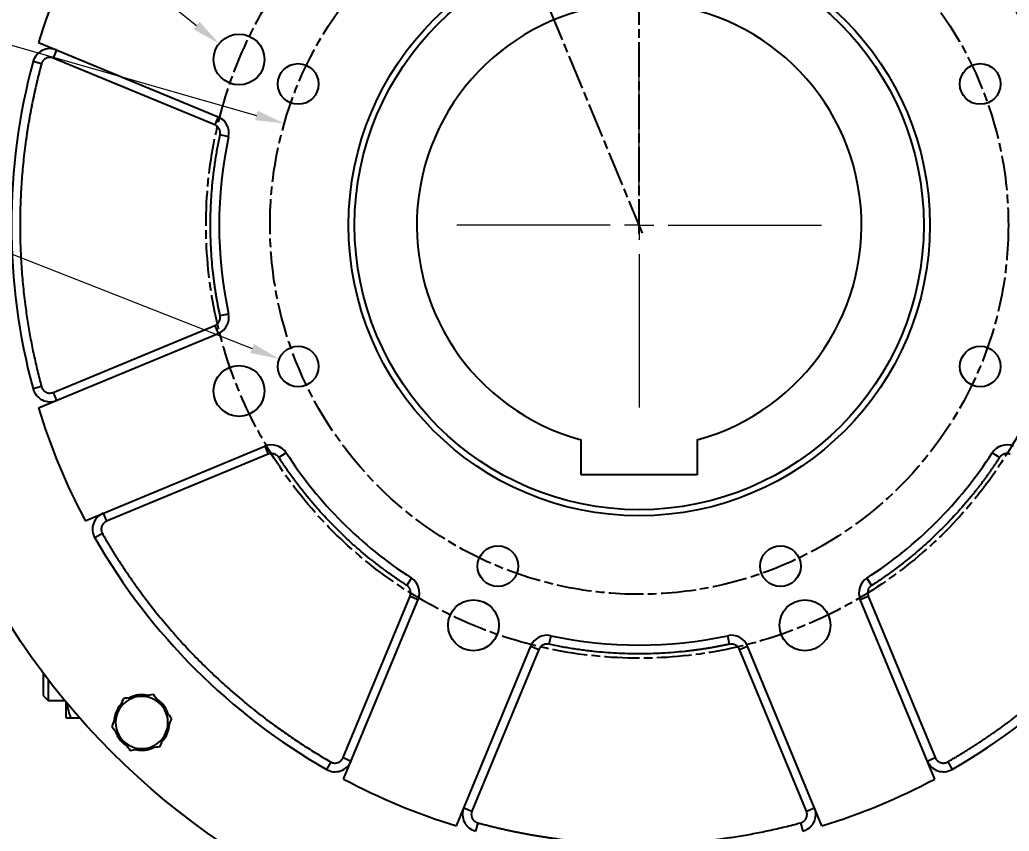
# Model space of a CAD drawing. Header units: millimetres. Extents: x 2180 to 4616, y 795 to 2518.
# Drawn here: x 3290.7 to 3631.1, y 1552 to 1831.2 of the extents above; entities that cross this region are included whole.
import ezdxf

# ---------------------------------------------------------------- set-up
doc = ezdxf.new("R2010")
doc.units = ezdxf.units.MM
doc.linetypes.add('AM_ISO08W050', pattern=[18, 12, -1.5, 3, -1.5])
for name, color, linetype, lineweight in [('10', 7, 'Continuous', 0), ('AM_5', 3, 'Continuous', 25), ('AM_7', 4, 'AM_ISO08W050', 25)]:
    doc.layers.add(name, color=color, linetype=linetype, lineweight=lineweight)
doc.styles.add('SLDTEXTSTYLE1', font='txt.shx', dxfattribs={"width": 0.7, "bigfont": 'gbcbig.shx'})
doc.dimstyles.new('SLDDIMSTYLE12$2', dxfattribs={"dimtxt": 12, "dimasz": 10, "dimexe": 0, "dimexo": 0.0625, "dimgap": 0.875, "dimtad": 1, "dimdec": 1, "dimlfac": 1.8, "dimrnd": 1e-09, "dimzin": 12, "dimdsep": 46, "dimtxsty": 'SLDTEXTSTYLE1', "dimcen": 0.09, "dimdle": 8.16, "dimclrd": 3, "dimclre": 3, "dimadec": 0, "dimazin": 3, "dimtfac": 1, "dimtdec": 1, "dimtofl": 0, "dimtmove": 0, "dimatfit": 3, "dimfxl": 0, "dimfrac": 2, "dimtolj": 1, "dimlwd": 5, "dimlwe": 5, "dimarcsym": 0})
doc.dimstyles.new('SLDDIMSTYLE12$3', dxfattribs={"dimtxt": 12, "dimasz": 10, "dimexe": 0, "dimexo": 0.0625, "dimgap": 0.875, "dimtad": 1, "dimdec": 1, "dimlfac": 1.8, "dimrnd": 1e-09, "dimzin": 12, "dimdsep": 46, "dimtxsty": 'SLDTEXTSTYLE1', "dimcen": 0.09, "dimdle": 8.16, "dimclrd": 3, "dimclre": 3, "dimadec": 0, "dimazin": 3, "dimtfac": 1, "dimtdec": 1, "dimtofl": 0, "dimtmove": 0, "dimatfit": 3, "dimfxl": 0, "dimfrac": 2, "dimtolj": 1, "dimlwd": 5, "dimlwe": 5, "dimarcsym": 0})

# ---------------------------------------------------------------- blocks, each defined once
blk = doc.blocks.new('SW_CENTERMARKSYMBOL_0')
at = {"layer": '10', "color": 0}
for p, q in [((0, 1), (0, 6.269)), ((0, 0), (0, 0.5)), ((-1, 0), (-6.269, 0)), ((0, 0), (-0.5, 0)), ((0, 0), (0, -0.5)), ((0, 0), (0.5, 0)), ((1, 0), (6.269, 0)), ((0, -1), (0, -6.269))]:
    blk.add_line(p, q, dxfattribs=at)
blk = doc.blocks.new('*D45')
at = {"layer": 'AM_5', "color": 3, "linetype": 'Continuous', "lineweight": 5, "transparency": 16777216}
blk.add_line((3344.38, 2044.78), (3373.44, 1992.97), dxfattribs=at)
at = {"layer": 'AM_5', "color": 3, "lineweight": 5, "transparency": 16777216}
for p, q in [((3503.75, 1760.55), (3503.93, 1760.55)), ((3503.84, 1760.46), (3503.84, 1760.64))]:
    blk.add_line(p, q, dxfattribs=at)
at = {"layer": 'AM_5', "color": 3, "transparency": 16777216}
blk.add_solid([(3374.9, 1993.79), (3371.99, 1992.15), (3378.34, 1984.25)], dxfattribs=at)
at = {"layer": 'Defpoints', "color": 0, "transparency": 16777216}
for p in [(3378.34, 1984.25), (3629.35, 1536.85)]:
    blk.add_point(p, dxfattribs=at)
at = {"layer": 'AM_5', "color": 0, "transparency": 16777216, "insert": (3357.65, 2035.17), "char_height": 12, "attachment_point": 5, "rotation": 299.2944, "style": 'SLDTEXTSTYLE1'}
blk.add_mtext('\\A1;∅513', dxfattribs=at)
blk = doc.blocks.new('*D63')
at = {"layer": 'AM_5', "color": 3, "linetype": 'Continuous', "lineweight": 5, "transparency": 16777216}
blk.add_line((3273.77, 1998.09), (3393.22, 1874.76), dxfattribs=at)
at = {"layer": 'AM_5', "color": 3, "lineweight": 5, "transparency": 16777216}
for p, q in [((3503.75, 1760.55), (3503.93, 1760.55)), ((3503.84, 1760.46), (3503.84, 1760.64))]:
    blk.add_line(p, q, dxfattribs=at)
at = {"layer": 'AM_5', "color": 3, "transparency": 16777216}
blk.add_solid([(3394.42, 1875.92), (3392.02, 1873.6), (3400.18, 1867.58)], dxfattribs=at)
at = {"layer": 'Defpoints', "color": 0, "transparency": 16777216}
for p in [(3400.18, 1867.58), (3607.5, 1653.52)]:
    blk.add_point(p, dxfattribs=at)
at = {"layer": 'AM_5', "color": 0, "transparency": 16777216, "insert": (3290.03, 1991.19), "char_height": 12, "attachment_point": 5, "rotation": 314.0852, "style": 'SLDTEXTSTYLE1'}
blk.add_mtext('\\A1;∅298', dxfattribs=at)
blk = doc.blocks.new('*D46')
at = {"layer": 'AM_5', "color": 3, "linetype": 'Continuous', "lineweight": 5, "transparency": 16777216}
blk.add_line((3219.23, 1935.33), (3351.55, 1829.3), dxfattribs=at)
at = {"layer": 'AM_5', "color": 3, "lineweight": 5, "transparency": 16777216}
for p, q in [((3366.09, 1817.57), (3366.27, 1817.57)), ((3366.18, 1817.48), (3366.18, 1817.66))]:
    blk.add_line(p, q, dxfattribs=at)
at = {"layer": 'AM_5', "color": 3, "transparency": 16777216}
blk.add_solid([(3352.59, 1830.6), (3350.51, 1828), (3359.36, 1823.04)], dxfattribs=at)
at = {"layer": 'Defpoints', "color": 0, "transparency": 16777216}
for p in [(3359.36, 1823.04), (3373.01, 1812.1)]:
    blk.add_point(p, dxfattribs=at)
at = {"layer": 'AM_5', "color": 0, "transparency": 16777216, "insert": (3238.96, 1928.33), "char_height": 12, "attachment_point": 5, "rotation": 321.2931, "style": 'SLDTEXTSTYLE1'}
blk.add_mtext('\\A1;8-M20', dxfattribs=at)
blk = doc.blocks.new('*D64')
at = {"layer": 'AM_5', "color": 3, "linetype": 'Continuous', "lineweight": 5, "transparency": 16777216}
blk.add_line((3190.86, 1850.3), (3372.15, 1798.31), dxfattribs=at)
at = {"layer": 'AM_5', "color": 3, "lineweight": 5, "transparency": 16777216}
for p, q in [((3503.75, 1760.55), (3503.93, 1760.55)), ((3503.84, 1760.46), (3503.84, 1760.64))]:
    blk.add_line(p, q, dxfattribs=at)
at = {"layer": 'AM_5', "color": 3, "transparency": 16777216}
blk.add_solid([(3372.61, 1799.92), (3371.69, 1796.71), (3381.76, 1795.56)], dxfattribs=at)
at = {"layer": 'Defpoints', "color": 0, "transparency": 16777216}
for p in [(3381.76, 1795.56), (3625.92, 1725.54)]:
    blk.add_point(p, dxfattribs=at)
at = {"layer": 'AM_5', "color": 0, "transparency": 16777216, "insert": (3208.4, 1852.42), "char_height": 12, "attachment_point": 5, "rotation": 343.9996, "style": 'SLDTEXTSTYLE1'}
blk.add_mtext('\\A1;∅254', dxfattribs=at)
blk = doc.blocks.new('*D47')
at = {"layer": 'AM_5', "color": 3, "linetype": 'Continuous', "lineweight": 5, "transparency": 16777216}
blk.add_line((3168.26, 1797.61), (3370.68, 1718.16), dxfattribs=at)
at = {"layer": 'AM_5', "color": 3, "lineweight": 5, "transparency": 16777216}
for p, q in [((3386.42, 1711.95), (3386.6, 1711.95)), ((3386.51, 1711.86), (3386.51, 1712.04))]:
    blk.add_line(p, q, dxfattribs=at)
at = {"layer": 'AM_5', "color": 3, "transparency": 16777216}
blk.add_solid([(3371.29, 1719.71), (3370.08, 1716.61), (3379.99, 1714.51)], dxfattribs=at)
at = {"layer": 'Defpoints', "color": 0, "transparency": 16777216}
for p in [(3379.99, 1714.51), (3393.03, 1709.39)]:
    blk.add_point(p, dxfattribs=at)
at = {"layer": 'AM_5', "color": 0, "transparency": 16777216, "insert": (3188.53, 1797.04), "char_height": 12, "attachment_point": 5, "rotation": 338.5705, "style": 'SLDTEXTSTYLE1'}
blk.add_mtext('\\A1;8-M16', dxfattribs=at)
blk = doc.blocks.new('*D65')
at = {"layer": 'AM_5', "color": 3, "lineweight": 5, "transparency": 16777216}
blk.add_line((3503.84, 2005.61), (3503.84, 2046.23), dxfattribs=at)
at = {"layer": 'AM_5', "color": 3, "linetype": 'Continuous', "lineweight": 5, "transparency": 16777216}
blk.add_line((3445.65, 1901.04), (3394.52, 2024.49), dxfattribs=at)
blk.add_arc((3503.84, 1760.55), 285.68, 92.0057, 110.4943, dxfattribs=at)
at = {"layer": 'AM_5', "color": 3, "transparency": 16777216}
for points in [[(3493.81, 2047.73), (3493.87, 2044.39), (3503.84, 2046.23)], [(3404.43, 2026.6), (3403.21, 2029.7), (3394.52, 2024.49)]]:
    blk.add_solid(points, dxfattribs=at)
at = {"layer": 'Defpoints', "color": 0, "transparency": 16777216}
for p in [(3466.55, 2043.79), (3503.84, 2005.55), (3445.67, 1900.98), (3503.84, 1757.55), (3504.99, 1757.78)]:
    blk.add_point(p, dxfattribs=at)
at = {"layer": 'AM_5', "color": 0, "transparency": 16777216, "insert": (3446.77, 2047.49), "char_height": 12, "attachment_point": 5, "rotation": 11.25, "style": 'SLDTEXTSTYLE1'}
blk.add_mtext('\\A1;22.5%%D', dxfattribs=at)

msp = doc.modelspace()

# ---------------------------------------------------------------- linework, layer by layer
at = {"color": 7, "linetype": 'Continuous', "lineweight": 25}
for p, q in [((3297.193, 1823.418), (3359.017, 1797.809)), ((3303.401, 1820.846), (3302.253, 1818.074)), ((3357.869, 1795.037), (3302.253, 1818.074)), ((3298.209, 1816.085), (3295.312, 1816.867)), ((3359.017, 1797.809), (3357.869, 1795.037)), ((3362.586, 1791.001), (3359.654, 1791.634)), ((3359.654, 1729.469), (3362.586, 1730.101)), ((3302.253, 1703.028), (3357.869, 1726.065)), ((3357.869, 1726.065), (3359.017, 1723.293)), ((3297.193, 1697.685), (3359.017, 1723.293)), ((3298.209, 1705.017), (3295.312, 1704.235)), ((3302.253, 1703.028), (3303.401, 1700.256)), ((3483.842, 1674.651), (3483.842, 1686.712)), ((3523.842, 1686.712), (3523.842, 1674.651)), ((3313.265, 1658.882), (3375.09, 1684.49)), ((3376.238, 1681.719), (3320.622, 1658.681)), ((3375.09, 1684.49), (3376.238, 1681.719)), ((3382.428, 1682.2), (3379.907, 1680.574)), ((3627.777, 1680.574), (3625.256, 1682.2)), ((3523.842, 1674.651), (3483.842, 1674.651)), ((3319.474, 1661.453), (3320.622, 1658.681)), ((3319.169, 1654.415), (3316.568, 1652.92)), ((3423.864, 1636.616), (3425.491, 1639.137)), ((3582.193, 1639.137), (3583.819, 1636.616)), ((3401.972, 1577.331), (3425.009, 1632.947)), ((3402.172, 1569.975), (3427.781, 1631.799)), ((3425.009, 1632.947), (3427.781, 1631.799)), ((3579.903, 1631.799), (3582.674, 1632.947)), ((3605.511, 1569.975), (3579.903, 1631.799)), ((3582.674, 1632.947), (3605.711, 1577.331)), ((3473.391, 1619.296), (3472.759, 1616.363)), ((3534.924, 1616.363), (3534.292, 1619.296)), ((3440.975, 1553.902), (3466.584, 1615.727)), ((3469.355, 1614.579), (3446.318, 1558.962)), ((3466.584, 1615.727), (3469.355, 1614.579)), ((3538.328, 1614.579), (3541.1, 1615.727)), ((3561.365, 1558.962), (3538.328, 1614.579)), ((3566.708, 1553.902), (3541.1, 1615.727)), ((3298.842, 1606.385), (3298.842, 1598.675)), ((3300.466, 1604.249), (3300.466, 1597.051)), ((3298.842, 1598.675), (3300.466, 1597.051)), ((3300.466, 1597.051), (3306.206, 1597.051)), ((3306.542, 1596.646), (3306.542, 1591.426)), ((3306.542, 1591.426), (3306.758, 1591.051)), ((3308.366, 1591.051), (3311.327, 1591.051)), ((3401.972, 1577.331), (3404.744, 1576.183)), ((3602.94, 1576.183), (3605.711, 1577.331)), ((3397.706, 1575.878), (3396.211, 1573.277)), ((3609.978, 1575.878), (3611.473, 1573.277)), ((3443.547, 1560.11), (3446.318, 1558.962)), ((3561.365, 1558.962), (3564.137, 1560.11)), ((3448.308, 1554.918), (3447.526, 1552.022)), ((3559.376, 1554.918), (3560.158, 1552.022))]:
    msp.add_line(p, q, dxfattribs=at)
for centre, radius in [((3503.842, 1760.551), 256.5), ((3503.842, 1760.551), 100), ((3503.842, 1760.551), 97.899), ((3366.184, 1817.571), 8.75), ((3386.509, 1809.152), 7), ((3621.174, 1809.152), 7), ((3386.509, 1711.95), 7), ((3621.174, 1711.95), 7), ((3366.184, 1703.531), 8.75), ((3455.241, 1643.218), 7), ((3552.442, 1643.218), 7), ((3446.822, 1622.893), 8.75), ((3560.862, 1622.893), 8.75)]:
    msp.add_circle(centre, radius, dxfattribs=at)
for centre, radius, start, end in [((3503.842, 1760.551), 216, 151.92076, 163.07924), ((3503.842, 1760.551), 76.5, 285.1554, 254.8446), ((3301.105, 1815.303), 6, 67.5, 164.88705), ((3503.842, 1760.551), 216, 164.88705, 195.11295), ((3356.721, 1792.266), 6, 347.83493, 67.5), ((3503.842, 1760.551), 144.5, 167.83493, 192.16507), ((3356.721, 1728.836), 6, 292.5, 12.16507), ((3301.105, 1705.799), 6, 195.11295, 292.5), ((3503.842, 1760.551), 216, 196.92076, 208.07924), ((3377.386, 1678.947), 6, 32.83493, 112.5), ((3503.842, 1760.551), 144.5, 212.83493, 237.16507), ((3503.842, 1760.551), 144.5, 302.83493, 327.16507), ((3630.297, 1678.947), 6, 67.5, 147.16507), ((3321.77, 1655.91), 6, 112.5, 209.88705), ((3503.842, 1760.551), 216, 209.88705, 240.11295), ((3503.842, 1760.551), 216, 299.88705, 330.11295), ((3422.237, 1634.096), 6, 337.5, 57.16507), ((3585.446, 1634.096), 6, 122.83493, 202.5), ((3472.127, 1613.431), 6, 77.83493, 157.5), ((3503.842, 1760.551), 144.5, 257.83493, 282.16507), ((3535.556, 1613.431), 6, 22.5, 102.16507), ((3332.722, 1589.431), 9, 97.44828, 157.44828), ((3332.722, 1589.431), 9.55, 80.19473, 113.97258), ((3332.722, 1589.431), 9, 37.44828, 97.44828), ((3332.722, 1589.431), 9.55, 20.99928, 56.64648), ((3332.722, 1589.431), 9.55, 141.17717, 176.32061), ((3332.722, 1589.431), 9, 337.44828, 37.44828), ((3332.722, 1589.431), 9, 157.44828, 217.44828), ((3332.722, 1589.431), 9.55, 198.95995, 234.22731), ((3332.722, 1589.431), 9.55, 320.8637, 355.05726), ((3332.722, 1589.431), 9, 217.44828, 277.44828), ((3332.722, 1589.431), 9, 277.44828, 337.44828), ((3332.722, 1589.431), 9.55, 259.47119, 293.84896), ((3399.2, 1578.479), 6, 240.11295, 337.5), ((3608.483, 1578.479), 6, 202.5, 299.88705), ((3503.842, 1760.551), 216, 241.92076, 253.07924), ((3503.842, 1760.551), 216, 286.92076, 298.07924), ((3449.09, 1557.814), 6, 157.5, 254.88705), ((3558.593, 1557.814), 6, 285.11295, 22.5)]:
    msp.add_arc(centre, radius, start, end, dxfattribs=at)
for points, knots in [([(3302.253, 1818.074), (3302.196, 1818.097), (3302.082, 1818.142), (3301.908, 1818.196), (3301.732, 1818.239), (3301.554, 1818.272), (3301.374, 1818.293), (3301.191, 1818.304), (3300.857, 1818.303), (3300.372, 1818.237), (3299.771, 1818.014), (3299.228, 1817.674), (3298.847, 1817.297), (3298.593, 1816.953), (3298.432, 1816.676), (3298.3, 1816.387), (3298.239, 1816.186), (3298.209, 1816.085)], [0, 0, 0, 0, 0.0360698, 0.0718111, 0.1073556, 0.1428371, 0.1783902, 0.2141486, 0.2502438, 0.3750982, 0.500055, 0.6249094, 0.7498662, 0.8130613, 0.8763592, 0.9381541, 1, 1, 1, 1]), ([(3298.209, 1816.085), (3298.081, 1815.61), (3297.827, 1814.662), (3297.458, 1813.235), (3297.099, 1811.807), (3296.749, 1810.377), (3296.41, 1808.945), (3296.081, 1807.51), (3295.761, 1806.074), (3295.452, 1804.636), (3295.152, 1803.196), (3294.863, 1801.753), (3294.583, 1800.309), (3294.313, 1798.863), (3294.054, 1797.415), (3293.804, 1795.964), (3293.565, 1794.512), (3293.335, 1793.058), (3293.115, 1791.602), (3292.906, 1790.143), (3292.454, 1786.839), (3291.853, 1781.68), (3291.269, 1774.651), (3290.919, 1767.606), (3290.803, 1760.551), (3290.919, 1753.496), (3291.269, 1746.452), (3291.853, 1739.423), (3292.505, 1733.824), (3293.089, 1729.646), (3293.513, 1726.881), (3293.973, 1724.122), (3294.47, 1721.371), (3295.002, 1718.627), (3295.57, 1715.89), (3296.174, 1713.16), (3296.815, 1710.438), (3297.489, 1707.722), (3297.969, 1705.919), (3298.209, 1705.017)], [0, 0, 0, 0, 0.0131165, 0.0262276, 0.0393341, 0.0524366, 0.0655356, 0.0786319, 0.0917259, 0.1048185, 0.1179101, 0.1310014, 0.1440931, 0.1571857, 0.17028, 0.1833764, 0.1964757, 0.2095785, 0.2226854, 0.235797, 0.2489139, 0.3117183, 0.3744549, 0.4371927, 0.5000006, 0.562805, 0.6255416, 0.6882794, 0.7510874, 0.776004, 0.8009035, 0.8257902, 0.8506685, 0.8755425, 0.9004166, 0.9252951, 0.9501823, 0.9750825, 1, 1, 1, 1]), ([(3359.493, 1793.414), (3359.47, 1793.466), (3359.426, 1793.569), (3359.348, 1793.719), (3359.263, 1793.863), (3359.17, 1794.003), (3359.069, 1794.137), (3358.96, 1794.265), (3358.815, 1794.419), (3358.627, 1794.589), (3358.391, 1794.764), (3358.139, 1794.917), (3357.959, 1794.997), (3357.869, 1795.037)], [0, 0, 0, 0, 0.071978, 0.1433984, 0.2144858, 0.2854681, 0.3565741, 0.4280316, 0.5000648, 0.6256174, 0.7499758, 0.8743627, 1, 1, 1, 1]), ([(3359.654, 1729.469), (3359.57, 1729.86), (3359.403, 1730.644), (3359.165, 1731.822), (3358.936, 1733.001), (3358.716, 1734.181), (3358.506, 1735.364), (3358.306, 1736.548), (3358.116, 1737.733), (3357.935, 1738.92), (3357.763, 1740.108), (3357.602, 1741.298), (3357.45, 1742.49), (3357.308, 1743.683), (3356.931, 1747.08), (3356.481, 1752.7), (3356.272, 1760.551), (3356.481, 1768.402), (3356.958, 1774.364), (3357.425, 1778.442), (3357.712, 1780.654), (3358.033, 1782.861), (3358.387, 1785.063), (3358.774, 1787.259), (3359.193, 1789.45), (3359.5, 1790.906), (3359.654, 1791.634)], [0, 0, 0, 0, 0.019191, 0.038375, 0.0575535, 0.0767275, 0.0958985, 0.1150677, 0.1342364, 0.1534058, 0.1725772, 0.1917519, 0.2109312, 0.2301163, 0.2493085, 0.3746503, 0.5000008, 0.6253427, 0.7506932, 0.7863278, 0.8219423, 0.857545, 0.893144, 0.9287473, 0.9643633, 1, 1, 1, 1]), ([(3359.654, 1791.634), (3359.666, 1791.693), (3359.689, 1791.812), (3359.711, 1791.992), (3359.722, 1792.173), (3359.722, 1792.354), (3359.708, 1792.576), (3359.672, 1792.836), (3359.601, 1793.131), (3359.529, 1793.319), (3359.493, 1793.414)], [0, 0, 0, 0, 0.1003339, 0.2001392, 0.2997835, 0.3996366, 0.5000658, 0.6669297, 0.8330037, 1, 1, 1, 1]), ([(3357.869, 1726.065), (3357.921, 1726.087), (3358.024, 1726.132), (3358.174, 1726.21), (3358.318, 1726.295), (3358.458, 1726.388), (3358.593, 1726.49), (3358.815, 1726.678), (3359.101, 1726.982), (3359.392, 1727.436), (3359.6, 1727.934), (3359.7, 1728.397), (3359.727, 1728.8), (3359.714, 1729.137), (3359.674, 1729.358), (3359.654, 1729.469)], [0, 0, 0, 0, 0.0405946, 0.0809396, 0.1211627, 0.1613926, 0.201758, 0.2423864, 0.3711543, 0.5000467, 0.6288146, 0.757707, 0.838616, 0.9190368, 1, 1, 1, 1]), ([(3298.333, 1704.651), (3298.355, 1704.601), (3298.398, 1704.502), (3298.472, 1704.358), (3298.552, 1704.219), (3298.641, 1704.085), (3298.736, 1703.955), (3298.839, 1703.83), (3299.05, 1703.601), (3299.406, 1703.3), (3299.949, 1703.009), (3300.538, 1702.831), (3301.043, 1702.789), (3301.435, 1702.813), (3301.714, 1702.857), (3301.988, 1702.926), (3302.164, 1702.994), (3302.253, 1703.028)], [0, 0, 0, 0, 0.0345506, 0.0688551, 0.1030127, 0.1371244, 0.1712912, 0.2056137, 0.2401913, 0.3700531, 0.5000286, 0.6298904, 0.759866, 0.820149, 0.8799053, 0.9396756, 1, 1, 1, 1]), ([(3379.907, 1680.574), (3379.876, 1680.62), (3379.813, 1680.714), (3379.71, 1680.847), (3379.6, 1680.974), (3379.483, 1681.095), (3379.359, 1681.209), (3379.134, 1681.394), (3378.784, 1681.62), (3378.285, 1681.826), (3377.757, 1681.941), (3377.284, 1681.956), (3376.883, 1681.911), (3376.553, 1681.838), (3376.343, 1681.758), (3376.238, 1681.719)], [0, 0, 0, 0, 0.0405946, 0.0809396, 0.1211627, 0.1613926, 0.201758, 0.2423864, 0.3711543, 0.5000467, 0.6288146, 0.757707, 0.838616, 0.9190368, 1, 1, 1, 1]), ([(3631.445, 1681.719), (3631.393, 1681.739), (3631.288, 1681.781), (3631.128, 1681.831), (3630.965, 1681.874), (3630.8, 1681.906), (3630.633, 1681.93), (3630.343, 1681.954), (3629.926, 1681.941), (3629.399, 1681.826), (3628.9, 1681.62), (3628.502, 1681.364), (3628.198, 1681.099), (3627.968, 1680.851), (3627.841, 1680.666), (3627.777, 1680.574)], [0, 0, 0, 0, 0.0405946, 0.0809396, 0.1211627, 0.1613926, 0.201758, 0.2423864, 0.3711543, 0.5000467, 0.6288146, 0.757707, 0.838616, 0.9190368, 1, 1, 1, 1]), ([(3423.864, 1636.616), (3423.528, 1636.834), (3422.856, 1637.27), (3421.855, 1637.934), (3420.859, 1638.606), (3419.869, 1639.286), (3418.884, 1639.973), (3417.906, 1640.669), (3416.933, 1641.372), (3415.965, 1642.084), (3415.004, 1642.803), (3414.048, 1643.53), (3413.098, 1644.265), (3412.154, 1645.008), (3409.485, 1647.144), (3405.194, 1650.799), (3399.494, 1656.204), (3394.09, 1661.903), (3390.212, 1666.456), (3387.659, 1669.67), (3386.298, 1671.437), (3384.964, 1673.224), (3383.657, 1675.031), (3382.378, 1676.858), (3381.125, 1678.704), (3380.313, 1679.95), (3379.907, 1680.574)], [0, 0, 0, 0, 0.019191, 0.038375, 0.0575535, 0.0767275, 0.0958985, 0.1150677, 0.1342364, 0.1534058, 0.1725772, 0.1917519, 0.2109312, 0.2301163, 0.2493085, 0.3746503, 0.5000008, 0.6253427, 0.7506932, 0.7863278, 0.8219423, 0.857545, 0.893144, 0.9287473, 0.9643633, 1, 1, 1, 1]), ([(3627.777, 1680.574), (3627.558, 1680.237), (3627.123, 1679.565), (3626.458, 1678.564), (3625.787, 1677.568), (3625.107, 1676.578), (3624.419, 1675.594), (3623.724, 1674.615), (3623.021, 1673.642), (3622.309, 1672.675), (3621.59, 1671.713), (3620.863, 1670.758), (3620.127, 1669.808), (3619.384, 1668.863), (3617.249, 1666.195), (3613.593, 1661.903), (3608.189, 1656.204), (3602.49, 1650.799), (3597.937, 1646.921), (3594.723, 1644.368), (3592.956, 1643.007), (3591.169, 1641.673), (3589.362, 1640.367), (3587.535, 1639.088), (3585.689, 1637.834), (3584.443, 1637.022), (3583.819, 1636.616)], [0, 0, 0, 0, 0.019191, 0.038375, 0.0575535, 0.0767275, 0.0958985, 0.1150677, 0.1342364, 0.1534058, 0.1725772, 0.1917519, 0.2109312, 0.2301163, 0.2493085, 0.3746503, 0.5000008, 0.6253427, 0.7506932, 0.7863278, 0.8219423, 0.857545, 0.893144, 0.9287473, 0.9643633, 1, 1, 1, 1]), ([(3320.622, 1658.681), (3320.572, 1658.66), (3320.473, 1658.617), (3320.329, 1658.543), (3320.19, 1658.462), (3320.055, 1658.374), (3319.925, 1658.278), (3319.801, 1658.175), (3319.571, 1657.964), (3319.27, 1657.609), (3318.979, 1657.066), (3318.801, 1656.476), (3318.759, 1655.972), (3318.783, 1655.58), (3318.827, 1655.301), (3318.897, 1655.026), (3318.964, 1654.85), (3318.998, 1654.762)], [0, 0, 0, 0, 0.0345506, 0.0688551, 0.1030127, 0.1371244, 0.1712912, 0.2056137, 0.2401913, 0.3700531, 0.5000286, 0.6298904, 0.759866, 0.820149, 0.8799053, 0.9396756, 1, 1, 1, 1]), ([(3319.169, 1654.415), (3319.414, 1653.989), (3319.906, 1653.139), (3320.653, 1651.869), (3321.409, 1650.605), (3322.173, 1649.347), (3322.946, 1648.094), (3323.727, 1646.847), (3324.517, 1645.606), (3325.315, 1644.37), (3326.122, 1643.14), (3326.937, 1641.915), (3327.76, 1640.696), (3328.592, 1639.483), (3329.433, 1638.275), (3330.282, 1637.073), (3331.139, 1635.877), (3332.005, 1634.686), (3332.88, 1633.501), (3333.763, 1632.322), (3335.779, 1629.666), (3339.003, 1625.592), (3343.56, 1620.21), (3348.294, 1614.981), (3353.2, 1609.91), (3358.271, 1605.004), (3363.5, 1600.27), (3368.883, 1595.712), (3373.303, 1592.214), (3376.67, 1589.674), (3378.926, 1588.018), (3381.202, 1586.393), (3383.498, 1584.798), (3385.814, 1583.234), (3388.151, 1581.7), (3390.509, 1580.197), (3392.887, 1578.726), (3395.284, 1577.282), (3396.898, 1576.346), (3397.706, 1575.878)], [0, 0, 0, 0, 0.01311647, 0.02622764, 0.03933414, 0.05243659, 0.06553563, 0.07863187, 0.09172595, 0.10481848, 0.1179101, 0.13100143, 0.14409311, 0.15718575, 0.17027998, 0.18337643, 0.19647574, 0.20957851, 0.22268538, 0.23579698, 0.24891392, 0.31171827, 0.37445488, 0.43719269, 0.50000064, 0.56280499, 0.6255416, 0.68827941, 0.75108736, 0.77600397, 0.8009035, 0.82579023, 0.85066846, 0.87554248, 0.9004166, 0.92529511, 0.95018232, 0.97508252, 1, 1, 1, 1]), ([(3609.978, 1575.878), (3610.403, 1576.124), (3611.254, 1576.615), (3612.523, 1577.363), (3613.787, 1578.118), (3615.046, 1578.883), (3616.299, 1579.655), (3617.546, 1580.436), (3618.787, 1581.226), (3620.023, 1582.024), (3621.253, 1582.831), (3622.478, 1583.646), (3623.697, 1584.47), (3624.91, 1585.302), (3626.118, 1586.142), (3627.32, 1586.991), (3628.516, 1587.849), (3629.707, 1588.715), (3630.892, 1589.589), (3632.071, 1590.472), (3634.727, 1592.489), (3638.8, 1595.712), (3644.183, 1600.27), (3649.412, 1605.004), (3654.483, 1609.91), (3659.389, 1614.981), (3664.123, 1620.209), (3668.68, 1625.592), (3672.178, 1630.012), (3674.719, 1633.38), (3676.375, 1635.635), (3678, 1637.911), (3679.595, 1640.207), (3681.159, 1642.524), (3682.692, 1644.861), (3684.195, 1647.218), (3685.667, 1649.596), (3687.111, 1651.993), (3688.047, 1653.608), (3688.515, 1654.415)], [0, 0, 0, 0, 0.0131165, 0.0262276, 0.0393341, 0.0524366, 0.0655356, 0.0786319, 0.0917259, 0.1048185, 0.1179101, 0.1310014, 0.1440931, 0.1571857, 0.17028, 0.1833764, 0.1964757, 0.2095785, 0.2226854, 0.235797, 0.2489139, 0.3117183, 0.3744549, 0.4371927, 0.5000006, 0.562805, 0.6255416, 0.6882794, 0.7510874, 0.776004, 0.8009035, 0.8257902, 0.8506685, 0.8755425, 0.9004166, 0.9252951, 0.9501823, 0.9750825, 1, 1, 1, 1]), ([(3425.009, 1635.244), (3424.985, 1635.299), (3424.937, 1635.41), (3424.852, 1635.571), (3424.758, 1635.726), (3424.655, 1635.875), (3424.518, 1636.05), (3424.34, 1636.243), (3424.114, 1636.445), (3423.947, 1636.559), (3423.864, 1636.616)], [0, 0, 0, 0, 0.1003339, 0.2001392, 0.2997835, 0.3996366, 0.5000658, 0.6669297, 0.8330037, 1, 1, 1, 1]), ([(3425.009, 1632.947), (3425.03, 1633), (3425.071, 1633.105), (3425.122, 1633.265), (3425.164, 1633.428), (3425.197, 1633.592), (3425.22, 1633.758), (3425.234, 1633.926), (3425.24, 1634.138), (3425.228, 1634.391), (3425.185, 1634.682), (3425.115, 1634.968), (3425.044, 1635.151), (3425.009, 1635.244)], [0, 0, 0, 0, 0.071978, 0.1433984, 0.2144858, 0.2854681, 0.3565741, 0.4280316, 0.5000648, 0.6256174, 0.7499758, 0.8743627, 1, 1, 1, 1]), ([(3583.819, 1636.616), (3583.772, 1636.585), (3583.679, 1636.522), (3583.546, 1636.419), (3583.419, 1636.309), (3583.298, 1636.193), (3583.184, 1636.069), (3582.999, 1635.844), (3582.772, 1635.493), (3582.567, 1634.994), (3582.452, 1634.467), (3582.437, 1633.994), (3582.482, 1633.593), (3582.555, 1633.263), (3582.634, 1633.053), (3582.674, 1632.947)], [0, 0, 0, 0, 0.0405946, 0.0809396, 0.1211627, 0.1613926, 0.201758, 0.2423864, 0.3711543, 0.5000467, 0.6288146, 0.757707, 0.838616, 0.9190368, 1, 1, 1, 1]), ([(3472.759, 1616.363), (3472.704, 1616.374), (3472.594, 1616.396), (3472.426, 1616.417), (3472.259, 1616.43), (3472.091, 1616.432), (3471.923, 1616.425), (3471.632, 1616.397), (3471.225, 1616.309), (3470.727, 1616.102), (3470.272, 1615.81), (3469.927, 1615.486), (3469.676, 1615.171), (3469.494, 1614.886), (3469.402, 1614.681), (3469.355, 1614.579)], [0, 0, 0, 0, 0.0405946, 0.0809396, 0.1211627, 0.1613926, 0.201758, 0.2423864, 0.3711543, 0.5000467, 0.6288146, 0.757707, 0.838616, 0.9190368, 1, 1, 1, 1]), ([(3534.924, 1616.363), (3534.532, 1616.28), (3533.749, 1616.113), (3532.571, 1615.874), (3531.392, 1615.645), (3530.211, 1615.426), (3529.029, 1615.216), (3527.845, 1615.016), (3526.66, 1614.825), (3525.473, 1614.644), (3524.284, 1614.473), (3523.094, 1614.311), (3521.903, 1614.159), (3520.71, 1614.017), (3517.313, 1613.64), (3511.693, 1613.19), (3503.842, 1612.982), (3495.99, 1613.19), (3490.029, 1613.667), (3485.951, 1614.134), (3483.739, 1614.422), (3481.532, 1614.742), (3479.33, 1615.096), (3477.134, 1615.484), (3474.943, 1615.903), (3473.487, 1616.21), (3472.759, 1616.363)], [0, 0, 0, 0, 0.019191, 0.038375, 0.0575535, 0.0767275, 0.0958985, 0.1150677, 0.1342364, 0.1534058, 0.1725772, 0.1917519, 0.2109312, 0.2301163, 0.2493085, 0.3746503, 0.5000008, 0.6253427, 0.7506932, 0.7863278, 0.8219423, 0.857545, 0.893144, 0.9287473, 0.9643633, 1, 1, 1, 1]), ([(3538.328, 1614.579), (3538.306, 1614.63), (3538.261, 1614.734), (3538.183, 1614.883), (3538.098, 1615.028), (3538.005, 1615.167), (3537.903, 1615.302), (3537.715, 1615.525), (3537.411, 1615.81), (3536.957, 1616.101), (3536.459, 1616.309), (3535.996, 1616.409), (3535.593, 1616.437), (3535.256, 1616.424), (3535.035, 1616.383), (3534.924, 1616.363)], [0, 0, 0, 0, 0.0405946, 0.0809396, 0.1211627, 0.1613926, 0.201758, 0.2423864, 0.3711543, 0.5000467, 0.6288146, 0.757707, 0.838616, 0.9190368, 1, 1, 1, 1]), ([(3326.403, 1597.682), (3326.073, 1596.888), (3325.743, 1596.092), (3325.079, 1594.493), (3324.745, 1593.69), (3324.41, 1592.883)], [0, 0, 0, 0, 0.5, 0.5, 1, 1, 1, 1]), ([(3331.555, 1598.355), (3330.688, 1598.242), (3329.826, 1598.129), (3328.109, 1597.905), (3327.255, 1597.793), (3326.403, 1597.682)], [0, 0, 0, 0, 0.5, 0.5, 1, 1, 1, 1]), ([(3336.707, 1599.029), (3335.856, 1598.918), (3335.001, 1598.806), (3333.284, 1598.581), (3332.422, 1598.469), (3331.555, 1598.355)], [0, 0, 0, 0, 0.5, 0.5, 1, 1, 1, 1]), ([(3339.867, 1594.904), (3339.335, 1595.598), (3338.807, 1596.288), (3337.754, 1597.663), (3337.23, 1598.347), (3336.707, 1599.029)], [0, 0, 0, 0, 0.5, 0.5, 1, 1, 1, 1]), ([(3308.366, 1591.051), (3307.823, 1592.606), (3307.253, 1594.239), (3307.131, 1595.928), (3307.125, 1596.009)], [0, 0, 0, 0, 0.9519018, 1, 1, 1, 1]), ([(3343.026, 1590.778), (3342.504, 1591.46), (3341.98, 1592.145), (3340.927, 1593.519), (3340.399, 1594.21), (3339.867, 1594.904)], [0, 0, 0, 0, 0.5, 0.5, 1, 1, 1, 1]), ([(3306.816, 1591.051), (3306.797, 1591.051), (3306.655, 1591.051), (3307.173, 1591.051), (3307.966, 1591.051), (3308.366, 1591.051)], [0, 0, 0, 0, 0.0697231, 0.5305997, 1, 1, 1, 1]), ([(3324.41, 1592.883), (3324.075, 1592.075), (3323.741, 1591.272), (3323.077, 1589.673), (3322.747, 1588.877), (3322.417, 1588.084)], [0, 0, 0, 0, 0.5, 0.5, 1, 1, 1, 1]), ([(3341.034, 1585.98), (3341.369, 1586.787), (3341.702, 1587.59), (3342.366, 1589.189), (3342.697, 1589.985), (3343.026, 1590.778)], [0, 0, 0, 0, 0.5, 0.5, 1, 1, 1, 1]), ([(3322.417, 1588.084), (3322.94, 1587.402), (3323.464, 1586.718), (3324.516, 1585.343), (3325.045, 1584.653), (3325.577, 1583.959)], [0, 0, 0, 0, 0.5, 0.5, 1, 1, 1, 1]), ([(3325.577, 1583.959), (3326.108, 1583.265), (3326.637, 1582.574), (3327.69, 1581.2), (3328.214, 1580.516), (3328.736, 1579.834)], [0, 0, 0, 0, 0.5, 0.5, 1, 1, 1, 1]), ([(3339.041, 1581.181), (3339.37, 1581.974), (3339.701, 1582.77), (3340.365, 1584.369), (3340.698, 1585.172), (3341.034, 1585.98)], [0, 0, 0, 0, 0.5, 0.5, 1, 1, 1, 1]), ([(3328.736, 1579.834), (3329.588, 1579.945), (3330.443, 1580.057), (3332.159, 1580.281), (3333.022, 1580.394), (3333.889, 1580.507)], [0, 0, 0, 0, 0.5, 0.5, 1, 1, 1, 1]), ([(3333.889, 1580.507), (3334.755, 1580.62), (3335.618, 1580.733), (3337.335, 1580.958), (3338.189, 1581.069), (3339.041, 1581.181)], [0, 0, 0, 0, 0.5, 0.5, 1, 1, 1, 1]), ([(3397.706, 1575.878), (3397.759, 1575.848), (3397.866, 1575.789), (3398.032, 1575.714), (3398.201, 1575.648), (3398.373, 1575.593), (3398.549, 1575.548), (3398.729, 1575.514), (3399.06, 1575.472), (3399.55, 1575.475), (3400.174, 1575.618), (3400.757, 1575.886), (3401.183, 1576.211), (3401.48, 1576.519), (3401.675, 1576.773), (3401.843, 1577.044), (3401.929, 1577.235), (3401.972, 1577.331)], [0, 0, 0, 0, 0.0360698, 0.0718111, 0.1073556, 0.1428371, 0.1783902, 0.2141486, 0.2502438, 0.3750982, 0.500055, 0.6249094, 0.7498662, 0.8130613, 0.8763592, 0.9381541, 1, 1, 1, 1]), ([(3605.711, 1577.331), (3605.736, 1577.275), (3605.784, 1577.163), (3605.869, 1577.002), (3605.963, 1576.846), (3606.066, 1576.697), (3606.178, 1576.555), (3606.3, 1576.419), (3606.537, 1576.183), (3606.926, 1575.886), (3607.509, 1575.619), (3608.133, 1575.475), (3608.669, 1575.472), (3609.092, 1575.535), (3609.402, 1575.618), (3609.7, 1575.729), (3609.885, 1575.828), (3609.978, 1575.878)], [0, 0, 0, 0, 0.0360698, 0.0718111, 0.1073556, 0.1428371, 0.1783902, 0.2141486, 0.2502438, 0.3750982, 0.500055, 0.6249094, 0.7498662, 0.8130613, 0.8763592, 0.9381541, 1, 1, 1, 1]), ([(3446.318, 1558.962), (3446.297, 1558.91), (3446.256, 1558.805), (3446.205, 1558.644), (3446.163, 1558.482), (3446.13, 1558.318), (3446.107, 1558.151), (3446.093, 1557.983), (3446.087, 1557.772), (3446.099, 1557.519), (3446.142, 1557.228), (3446.213, 1556.942), (3446.283, 1556.758), (3446.318, 1556.666)], [0, 0, 0, 0, 0.07197804, 0.14339841, 0.2144858, 0.28546808, 0.35657412, 0.42803159, 0.50006485, 0.62561742, 0.74997578, 0.87436267, 1, 1, 1, 1]), ([(3446.318, 1556.666), (3446.341, 1556.614), (3446.386, 1556.511), (3446.464, 1556.361), (3446.55, 1556.215), (3446.677, 1556.025), (3446.857, 1555.8), (3447.105, 1555.556), (3447.379, 1555.341), (3447.674, 1555.162), (3447.984, 1555.017), (3448.2, 1554.951), (3448.308, 1554.918)], [0, 0, 0, 0, 0.0617552, 0.123337, 0.1849425, 0.2467681, 0.3733135, 0.5000484, 0.6265939, 0.7533288, 0.8766174, 1, 1, 1, 1]), ([(3559.376, 1554.918), (3559.434, 1554.935), (3559.552, 1554.969), (3559.723, 1555.032), (3559.889, 1555.105), (3560.05, 1555.188), (3560.206, 1555.281), (3560.356, 1555.384), (3560.62, 1555.589), (3560.965, 1555.937), (3561.305, 1556.48), (3561.528, 1557.081), (3561.6, 1557.612), (3561.591, 1558.04), (3561.549, 1558.357), (3561.477, 1558.667), (3561.402, 1558.864), (3561.365, 1558.962)], [0, 0, 0, 0, 0.0360698, 0.0718111, 0.1073556, 0.1428371, 0.1783902, 0.2141486, 0.2502438, 0.3750982, 0.500055, 0.6249094, 0.7498662, 0.8130613, 0.8763592, 0.9381541, 1, 1, 1, 1]), ([(3448.308, 1554.918), (3448.782, 1554.791), (3449.731, 1554.537), (3451.157, 1554.168), (3452.586, 1553.808), (3454.016, 1553.459), (3455.448, 1553.119), (3456.882, 1552.79), (3458.319, 1552.47), (3459.757, 1552.161), (3461.197, 1551.861), (3462.639, 1551.572), (3464.084, 1551.292), (3465.53, 1551.023), (3466.978, 1550.763), (3468.428, 1550.514), (3469.881, 1550.274), (3471.335, 1550.044), (3472.791, 1549.825), (3474.25, 1549.615), (3477.553, 1549.163), (3482.713, 1548.562), (3489.742, 1547.979), (3496.787, 1547.629), (3503.842, 1547.512), (3510.896, 1547.629), (3517.941, 1547.979), (3524.97, 1548.562), (3530.569, 1549.214), (3534.746, 1549.799), (3537.512, 1550.223), (3540.271, 1550.683), (3543.022, 1551.179), (3545.766, 1551.711), (3548.503, 1552.279), (3551.233, 1552.883), (3553.955, 1553.524), (3556.67, 1554.198), (3558.474, 1554.678), (3559.376, 1554.918)], [0, 0, 0, 0, 0.01311647, 0.02622764, 0.03933414, 0.05243659, 0.06553563, 0.07863187, 0.09172595, 0.10481848, 0.1179101, 0.13100143, 0.14409311, 0.15718575, 0.17027998, 0.18337643, 0.19647574, 0.20957851, 0.22268538, 0.23579698, 0.24891392, 0.31171827, 0.37445488, 0.43719269, 0.50000064, 0.56280499, 0.6255416, 0.68827941, 0.75108736, 0.77600397, 0.8009035, 0.82579023, 0.85066846, 0.87554248, 0.9004166, 0.92529511, 0.95018232, 0.97508252, 1, 1, 1, 1])]:
    msp.add_open_spline(points, degree=3, knots=knots, dxfattribs=at)
for points in [[(3298.209, 1705.017), (3298.226, 1704.955), (3298.262, 1704.831), (3298.309, 1704.711), (3298.333, 1704.651)], [(3318.998, 1654.762), (3319.024, 1654.703), (3319.075, 1654.584), (3319.137, 1654.471), (3319.169, 1654.415)]]:
    msp.add_open_spline(points, degree=3, dxfattribs=at)
at = {"layer": 'AM_7'}
for p, q in [((3503.842, 1757.551), (3503.842, 2005.551)), ((3504.99, 1757.779), (3445.674, 1900.981))]:
    msp.add_line(p, q, dxfattribs=at)
for radius in [149, 127]:
    msp.add_circle((3503.842, 1760.551), radius, dxfattribs=at)

# ---------------------------------------------------------------- block references
at = {"layer": '10', "xscale": 10, "yscale": 10, "zscale": 10}
msp.add_blockref('SW_CENTERMARKSYMBOL_0', (3503.842, 1760.551), dxfattribs=at)

# ---------------------------------------------------------------- dimensions: what is measured, and where the dimension line sits
at = {"layer": 'AM_5'}
for p1, p2, override, picture, middle in [((3629.346, 1536.853), (3378.337, 1984.249), {"dimlfac": 1, "dimpost": ''}, '*D45', (3351.657, 2031.804)), ((3607.505, 1653.523), (3400.178, 1867.579), {"dimlfac": 1}, '*D63', (3285.09, 1986.403)), ((3625.922, 1725.544), (3381.762, 1795.558), {"dimlfac": 1}, '*D64', (3206.501, 1845.814))]:
    dim = msp.add_diameter_dim_2p(p1=p1, p2=p2, dimstyle='SLDDIMSTYLE12$3', override=override, dxfattribs=at)
    dim.commit()
    dim.dimension.update_dxf_attribs({"geometry": picture, "text_midpoint": middle, "dimtype": 163})
dim = msp.add_angular_dim_2l(base=(3466.553, 2043.79), line1=((3504.99, 1757.779), (3445.674, 1900.981)), line2=((3503.842, 1757.551), (3503.842, 2005.551)), text='22.5%%D', dimstyle='SLDDIMSTYLE12$2', override={"dimlfac": 1, "dimpost": ''}, dxfattribs=at)
dim.commit()
dim.dimension.update_dxf_attribs({"geometry": '*D65', "text_midpoint": (3446.767, 2047.487)})
for p1, p2, text, override, picture, middle in [((3373.012, 1812.099), (3359.356, 1823.043), '8-M20', {"dimlfac": 1}, '*D46', (3234.661, 1922.967)), ((3393.025, 1709.393), (3379.993, 1714.508), '8-M16', {"dimlfac": 1, "dimpost": ''}, '*D47', (3186.019, 1790.641))]:
    dim = msp.add_diameter_dim_2p(p1=p1, p2=p2, text=text, dimstyle='SLDDIMSTYLE12$3', override=override, dxfattribs=at)
    dim.commit()
    dim.dimension.update_dxf_attribs({"geometry": picture, "text_midpoint": middle, "dimtype": 163})

doc.saveas('drawing.dxf')
